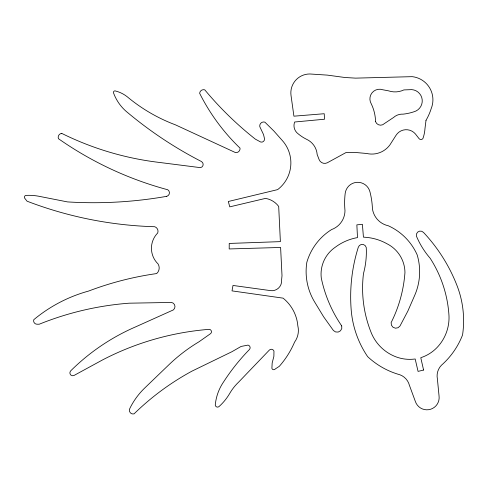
<?xml version="1.0" encoding="UTF-8"?>
<svg xmlns="http://www.w3.org/2000/svg" width="488" height="488" viewBox="0 0 488 488"><rect width="100%" height="100%" fill="white"/><g stroke="black" fill="none" stroke-linecap="round" stroke-linejoin="round"><path stroke-width="0.73" d="M61.756 133.401A298.894 298.894 0 0 0 159.527 162.455L200.409 167.652A3.276 3.276 0 0 0 201.404 161.504A399.672 399.672 0 0 1 128.051 112.929A45.11 45.11 0 0 1 113.564 93.019A1.531 1.531 0 0 1 115.686 91.043A30.976 30.976 0 0 1 127.203 96.746A166.402 166.402 0 0 0 175.43 124.837L235.564 152.628A4.081 4.081 0 0 0 240.047 148.151A201.391 201.391 0 0 1 199.641 93.312A3.971 3.971 0 0 1 204.771 89.841A338.757 338.757 0 0 0 255.383 139.159L259.543 141.404A3.007 3.007 0 0 0 264.49 138.586L263.532 134.578L259.781 126.666A3.959 3.959 0 0 1 264.862 122.134L273.872 131.016L282.271 140.477A33.55 33.55 0 0 1 277.629 189.619L228.311 201.495L229.769 206.857L265.515 198.39A20.661 20.661 0 0 1 278.691 206.418L280.38 241.633L229.232 243.439L229.195 248.953L280.606 247.459L282.009 275.671L281.594 279.935A9.784 9.784 0 0 1 269.931 290.537L232.996 285.456L232.014 290.885L283.077 298.144A39.87 39.87 0 0 1 297.832 325.813A19.679 19.679 0 0 1 294.575 342.118A89.755 89.755 0 0 1 279.282 366.348L275.36 368.891A1.952 1.952 0 0 1 271.895 368.367L272.17 362.987L273.884 356.325L273.963 351.11A2.788 2.788 0 0 0 269.315 350.116L238.754 381.994A51.057 51.057 0 0 0 229.384 393.999A54.077 54.077 0 0 1 219.039 406.541A2.269 2.269 0 0 1 215.263 405.022A48.946 48.946 0 0 1 223.894 381.451A207.607 207.607 0 0 1 249.386 349.554A2.653 2.653 0 0 0 248.026 345.101L241.121 346.431L231.873 351.744L191.991 371.124A260.311 260.311 0 0 0 134.017 413.897A3.788 3.788 0 0 1 130.107 407.889A72.962 72.962 0 0 1 144.948 387.801L168.189 365.445A167.347 167.347 0 0 1 199.037 341.759L210.731 333.53A2.446 2.446 0 0 0 209.273 329.327A278.581 278.581 0 0 0 102.864 359.76L73.908 375.522A2.885 2.885 0 0 1 70.705 370.843A211.145 211.145 0 0 1 135.64 326.862L173.356 309.917A4.221 4.221 0 0 0 171.562 302.438L129.204 303.188A300.181 300.181 0 0 0 39.223 324.221L37.021 324.221A3.416 3.416 0 0 1 33.794 319.683A145.753 145.753 0 0 1 88.609 291.061A315.571 315.571 0 0 1 156.685 273.561A7.515 7.515 0 0 0 158.069 263.953A21.844 21.844 0 0 1 157.709 232.971A4.807 4.807 0 0 0 154.739 226.725A386.838 386.838 0 0 1 27.041 201.184L24.705 198.213A1.842 1.842 0 0 1 26.486 195.371A54.327 54.327 0 0 1 40.541 196.597L67.46 201.904A421.37 421.37 0 0 0 166.603 196.347L166.841 196.286M166.603 196.347A3.617 3.617 0 0 0 167.799 189.771A347.913 347.913 0 0 1 58.432 138.69A3.91 3.91 0 0 1 61.756 133.395M341.722 325.929A4.849 4.849 0 0 1 333.408 330.504L323.623 316.785L314.876 302.383A58.914 58.914 0 0 1 306.842 262.269A57.45 57.45 0 0 1 331.578 229.567A20.295 20.295 0 0 0 344.985 210.627A80.331 80.331 0 0 1 345.175 193.461A12.627 12.627 0 0 1 369.947 191.79A80.306 80.306 0 0 1 372.435 208.779A20.301 20.301 0 0 0 388.265 225.749A57.438 57.438 0 0 1 417.161 254.84A58.92 58.92 0 0 1 414.574 295.667L407.84 311.112L399.983 326.021A4.849 4.849 0 0 1 391.132 322.605A132.303 132.303 0 0 0 404.955 272.487A32.55 32.55 0 0 0 386.856 243.695A51.819 51.819 0 0 0 364.377 237.217L363.438 237.174L362.389 224.309L356.856 224.858L357.503 237.595A51.838 51.838 0 0 0 335.378 247.16A32.55 32.55 0 0 0 321.299 278.117A132.333 132.333 0 0 0 341.716 325.929M375.571 121.658A43.334 43.334 0 0 0 371.319 103.95A9.675 9.675 0 0 1 382.757 89.761L388.558 90.847A20.539 20.539 0 0 0 403.893 89.92L411.78 89.621A11.297 11.297 0 0 1 413.879 111.801A51.832 51.832 0 0 1 403.149 114.149A13.091 13.091 0 0 0 393.517 117.51L384.446 123.531A5.319 5.319 0 0 1 375.571 121.658M426.006 120.329L424.987 128.472A36.576 36.576 0 0 1 423.322 137.317A2.391 2.391 0 0 1 419.046 138.629L415.398 133.932A12.066 12.066 0 0 0 396.012 135.335L389.936 144.857A22.369 22.369 0 0 1 366.695 153.476L356.405 152.561L346.077 152.518L327.204 162.827A5.941 5.941 0 0 1 319.115 159.582L317.17 154.513A18.282 18.282 0 0 0 306.342 139.184A42.59 42.59 0 0 1 296.777 132.614A10.089 10.089 0 0 1 294.349 122.903L294.648 122.006L324.496 119.231L324.227 113.722L293.916 116.181L291.019 95.447A18.892 18.892 0 0 1 309.898 73.981L327.418 75.121L344.821 77.488L355.526 78.135L412.226 76.659A23.278 23.278 0 0 1 431.197 108.586A55.248 55.248 0 0 1 426.006 120.329M423.584 370.038L418.063 371.399L415.172 358.985L414.233 359.101A39.07 39.07 0 0 1 396.25 356.948A43.267 43.267 0 0 1 371.636 333.725A119.023 119.023 0 0 1 363.493 273.518A82.923 82.923 0 0 0 366.25 247.501A4.13 4.13 0 0 0 358.259 247.373A164.749 164.749 0 0 0 351.14 309.239A97.124 97.124 0 0 0 367.647 356.649A77.598 77.598 0 0 0 399.867 374.76A15.329 15.329 0 0 1 409.444 385.392L415.337 401.398A12.212 12.212 0 0 0 439.048 395.975L437.4 378.999A15.323 15.323 0 0 1 441.408 365.262A77.592 77.592 0 0 0 462.557 334.951A97.118 97.118 0 0 0 456.817 285.077A164.743 164.743 0 0 0 423.529 232.453A4.13 4.13 0 0 0 416.386 236.039A82.936 82.936 0 0 0 430.172 258.274A119.023 119.023 0 0 1 449.003 316.035A43.267 43.267 0 0 1 436.925 347.645A39.089 39.089 0 0 1 420.766 357.704L423.584 370.038"/></g></svg>
